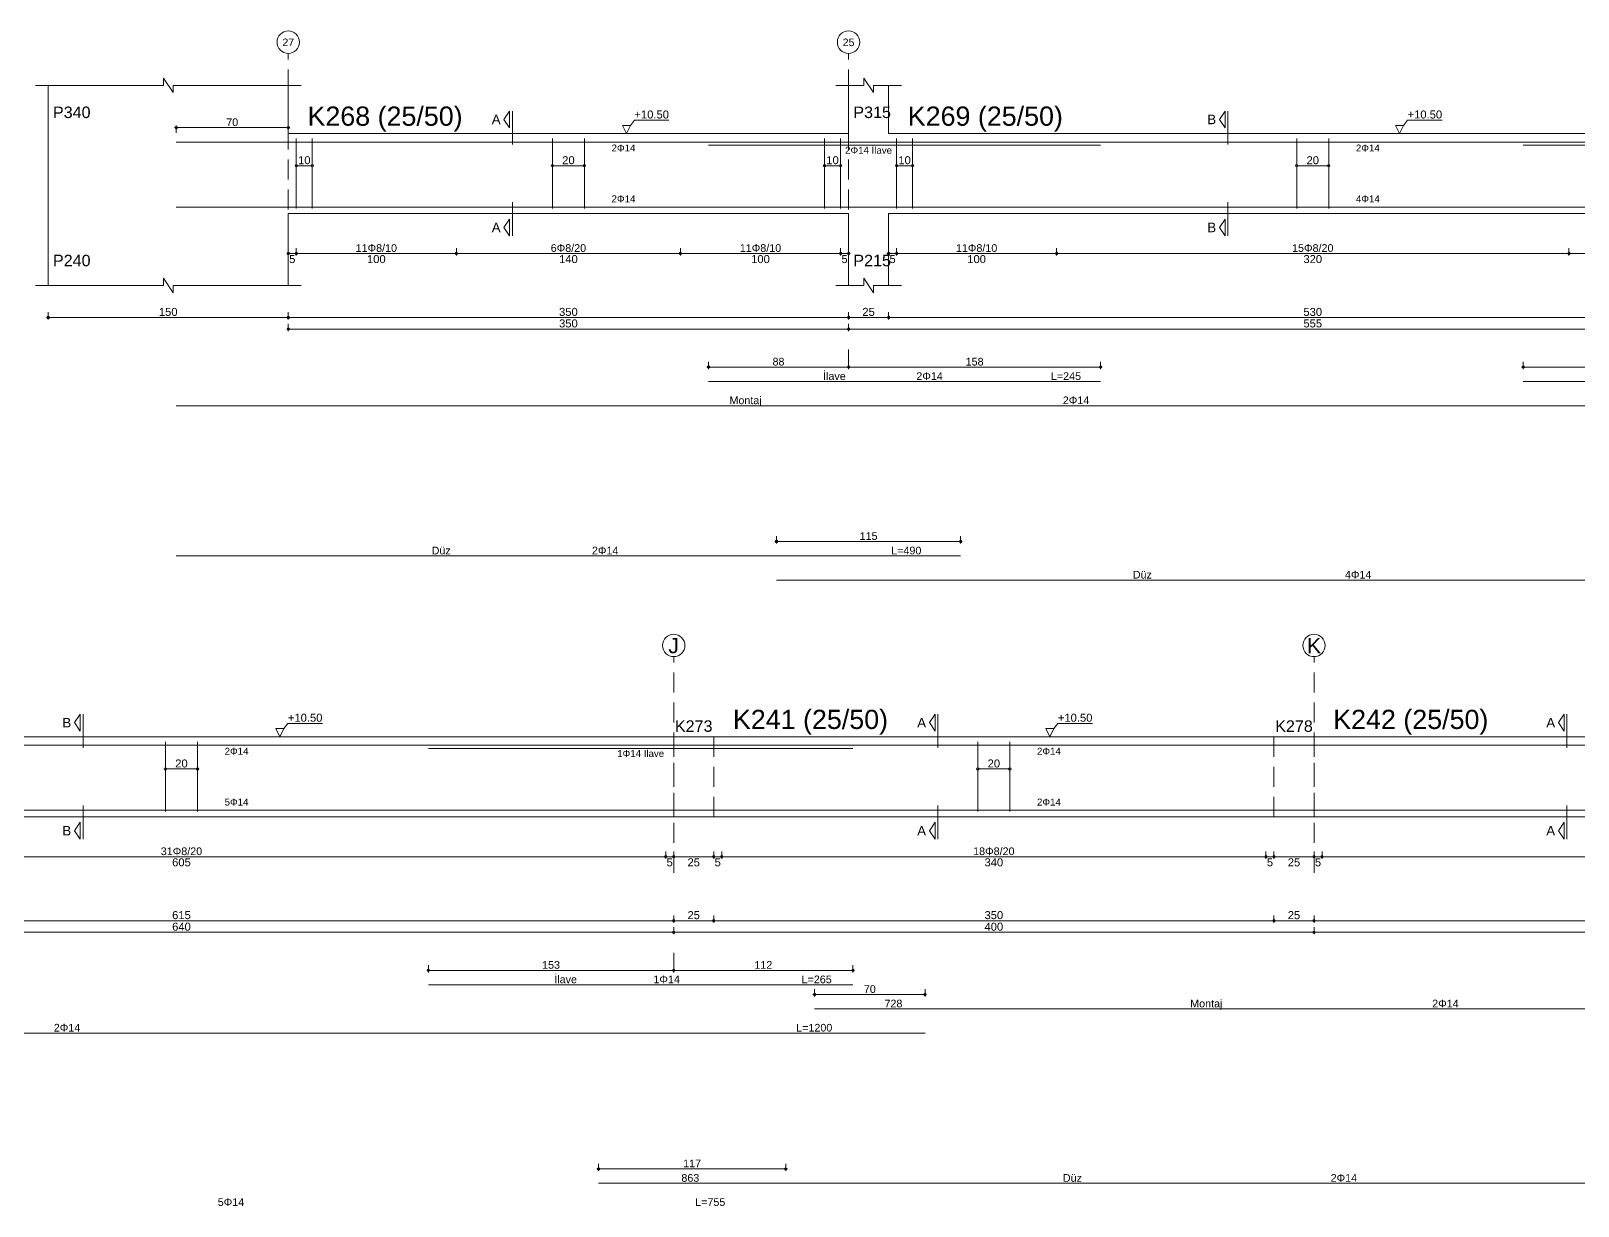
# Model space of a CAD drawing. Header units: millimetres. Extents: x 23801 to 80069, y 9628 to 14137.
# Drawn here: x 60387 to 61837, y 11297 to 12398 of the extents above; entities that cross this region are included whole.
import ezdxf

# ---------------------------------------------------------------- set-up
doc = ezdxf.new("R2010")
doc.units = ezdxf.units.MM
doc.linetypes.add('DASHDOT2', pattern=[12.7, 6.35, -3.175, 0, -3.175])
doc.linetypes.add('DASHED4', pattern=[18.75, 12.5, -6.25])
doc.layers.add('aks', color=251, linetype='DASHDOT2', lineweight=35)
for name, color, linetype in [('Donatı Topl. Uzun. Yazısı', 7, 'Continuous'), ('Donatı Uz. Yazısı', 7, 'Continuous'), ('Donatı Yazısı', 7, 'Continuous'), ('Donatı Çizgisi', 7, 'Continuous'), ('Kiriş', 7, 'Continuous'), ('Standart', 7, 'Continuous'), ('Ölçülendirme', 7, 'Continuous')]:
    doc.layers.add(name, color=color, linetype=linetype)
doc.styles.add('arial_1_18', font='arial.ttf', dxfattribs={"height": 0.2})

# ---------------------------------------------------------------- blocks, each defined once
blk = doc.blocks.new('IDE668Entity7478')
at = {"layer": 'aks', "color": 30, "linetype": 'DASHED4', "lineweight": 5}
for points in [[(18374.35, 2047), (18374.35, 2182)], [(18774.35, 2047), (18774.35, 2182)], [(18374.35, 1986), (18374.35, 1997)]]:
    blk.add_lwpolyline(points, dxfattribs=at)
at = {"layer": 'aks', "color": 1, "linetype": 'Continuous', "lineweight": 5}
for centre in [(18374.35, 2189), (18774.35, 2189)]:
    blk.add_circle(centre, 7, dxfattribs=at)
at = {"layer": 'Donatı Çizgisi', "color": 5, "linetype": 'Continuous', "lineweight": 5}
for points in [[(17373.34, 2126.6), (19190.35, 2126.6)], [(18056.85, 2085.2), (18056.85, 2128.8)], [(18076.85, 2085.2), (18076.85, 2128.8)], [(18564.35, 2085.2), (18564.35, 2128.8)], [(18584.35, 2085.2), (18584.35, 2128.8)], [(18221.1, 2124.6), (18486.35, 2124.6)], [(17373.34, 2086), (19190.35, 2086)], [(18221.1, 1977), (18486.35, 1977)], [(18462.35, 1961.9), (19190.35, 1961.9)], [(17373.34, 1946.8), (18531.34, 1946.8)], [(18327.35, 1852.95), (19190.35, 1852.95)]]:
    blk.add_lwpolyline(points, dxfattribs=at)
at = {"layer": 'Kiriş', "color": 1, "linetype": 'Continuous', "lineweight": 5}
for points in [[(17394.35, 2132), (19194.35, 2132)], [(17394.35, 2082), (19194.35, 2082)]]:
    blk.add_lwpolyline(points, dxfattribs=at)
at = {"layer": 'Kiriş', "color": 1, "linetype": 'DASHED4', "lineweight": 5}
for points in [[(18374.35, 2082), (18374.35, 2132)], [(18399.35, 2082), (18399.35, 2132)], [(18749.35, 2082), (18749.35, 2132)], [(18774.35, 2082), (18774.35, 2132)]]:
    blk.add_lwpolyline(points, dxfattribs=at)
at = {"layer": 'Ölçülendirme', "color": 1, "linetype": 'Continuous', "lineweight": 5}
for points in [[(18000.1, 2140.75), (18003.6, 2146)], [(18003.6, 2135.5), (18003.6, 2146)], [(18005.35, 2125), (18005.35, 2146)], [(18534.1, 2140.75), (18537.6, 2146)], [(18537.6, 2135.5), (18537.6, 2146)], [(18539.35, 2125), (18539.35, 2146)], [(18927.1, 2140.75), (18930.6, 2146)], [(18930.6, 2135.5), (18930.6, 2146)], [(18932.35, 2125), (18932.35, 2146)], [(18003.6, 2135.5), (18000.1, 2140.75)], [(18128.35, 2132), (18125.85, 2137)], [(18125.85, 2137), (18130.85, 2137)], [(18130.85, 2137), (18128.35, 2132)], [(18130.85, 2137), (18133.35, 2140.33)], [(18133.35, 2140.33), (18154.91, 2140.33)], [(18537.6, 2135.5), (18534.1, 2140.75)], [(18609.35, 2132), (18606.85, 2137)], [(18606.85, 2137), (18611.85, 2137)], [(18611.85, 2137), (18609.35, 2132)], [(18611.85, 2137), (18614.35, 2140.33)], [(18614.35, 2140.33), (18635.91, 2140.33)], [(18930.6, 2135.5), (18927.1, 2140.75)], [(18128.35, 2132), (18128.35, 2132)], [(18609.35, 2132), (18609.35, 2132)], [(18056.85, 2111.8), (18076.85, 2111.8)], [(18564.35, 2111.8), (18584.35, 2111.8)], [(18005.35, 2068), (18005.35, 2089)], [(18539.35, 2068), (18539.35, 2089)], [(18932.35, 2068), (18932.35, 2089)], [(18000.1, 2073.25), (18003.6, 2078.5)], [(18003.6, 2068), (18003.6, 2078.5)], [(18534.1, 2073.25), (18537.6, 2078.5)], [(18537.6, 2068), (18537.6, 2078.5)], [(18927.1, 2073.25), (18930.6, 2078.5)], [(18930.6, 2068), (18930.6, 2078.5)], [(18003.6, 2068), (18000.1, 2073.25)], [(18537.6, 2068), (18534.1, 2073.25)], [(18930.6, 2068), (18927.1, 2073.25)], [(18369.35, 2055.75), (18369.35, 2060.25)], [(18374.35, 2055.75), (18374.35, 2060.25)], [(18399.35, 2055.75), (18399.35, 2060.25)], [(18404.35, 2055.75), (18404.35, 2060.25)], [(18744.35, 2055.75), (18744.35, 2060.25)], [(18749.35, 2055.75), (18749.35, 2060.25)], [(18774.35, 2055.75), (18774.35, 2060.25)], [(18779.35, 2055.75), (18779.35, 2060.25)], [(17393.35, 2057), (19195.35, 2057)], [(18374.35, 2015.75), (18374.35, 2020.25)], [(18399.35, 2015.75), (18399.35, 2020.25)], [(18749.35, 2015.75), (18749.35, 2020.25)], [(18774.35, 2015.75), (18774.35, 2020.25)], [(17368.34, 2017), (19195.35, 2017)], [(18374.35, 2008.55), (18374.35, 2013.05)], [(18774.35, 2008.55), (18774.35, 2013.05)], [(17393.35, 2009.8), (19195.35, 2009.8)], [(18220.1, 1986), (18375.35, 1986)], [(18221.1, 1984.75), (18221.1, 1989.25)], [(18373.35, 1986), (18487.35, 1986)], [(18374.35, 1984.75), (18374.35, 1989.25)], [(18374.35, 1984.75), (18374.35, 1989.25)], [(18486.35, 1984.75), (18486.35, 1989.25)], [(18462.35, 1969.65), (18462.35, 1974.15)], [(18531.34, 1969.65), (18531.34, 1974.15)], [(18461.35, 1970.9), (18532.34, 1970.9)], [(18326.35, 1861.95), (18445.35, 1861.95)], [(18327.35, 1860.7), (18327.35, 1865.2)], [(18444.35, 1860.7), (18444.35, 1865.2)]]:
    blk.add_lwpolyline(points, dxfattribs=at)
for centre in [(18056.85, 2111.8), (18076.85, 2111.8), (18564.35, 2111.8), (18584.35, 2111.8), (18369.35, 2057), (18369.35, 2057), (18374.35, 2057), (18374.35, 2057), (18399.35, 2057), (18399.35, 2057), (18404.35, 2057), (18404.35, 2057), (18744.35, 2057), (18744.35, 2057), (18749.35, 2057), (18749.35, 2057), (18774.35, 2057), (18774.35, 2057), (18779.35, 2057), (18779.35, 2057), (18374.35, 2017), (18374.35, 2017), (18374.35, 2009.8), (18374.35, 2009.8), (18399.35, 2017), (18399.35, 2017), (18749.35, 2017), (18749.35, 2017), (18774.35, 2017), (18774.35, 2017), (18774.35, 2009.8), (18774.35, 2009.8), (18221.1, 1986), (18374.35, 1986), (18374.35, 1986), (18486.35, 1986), (18462.35, 1970.9), (18531.34, 1970.9), (18327.35, 1861.95), (18444.35, 1861.95)]:
    blk.add_circle(centre, 0.75, dxfattribs=at)
at = {"layer": 'aks', "color": 1, "linetype": 'Continuous', "lineweight": 5, "style": 'arial_1_18'}
for s, p in [('J', (18371.04, 2184.12)), ('K', (18769.94, 2184.12))]:
    blk.add_text(s, height=9.45, dxfattribs=at).set_placement(p)
at = {"layer": 'Donatı Topl. Uzun. Yazısı', "color": 1, "linetype": 'Continuous', "lineweight": 5, "style": 'arial_1_18'}
for s, p in [('L=265', (18454.25, 1977.96)), ('L=1200', (18450.88, 1947.76)), ('L=755', (18387.76, 1838.81))]:
    blk.add_text(s, height=4.8, dxfattribs=at).set_placement(p)
at = {"layer": 'Donatı Uz. Yazısı', "color": 1, "linetype": 'Continuous', "lineweight": 5, "style": 'arial_1_18'}
for s, p in [('728', (18506.03, 1962.86)), ('863', (18379.13, 1853.91))]:
    blk.add_text(s, height=4.8, dxfattribs=at).set_placement(p)
at = {"layer": 'Donatı Yazısı', "color": 5, "linetype": 'Continuous', "lineweight": 5, "style": 'arial_1_18'}
for s, p in [('2Φ14', (18093.81, 2120.72)), ('2Φ14', (18601.31, 2120.72)), ('5Φ14', (18093.81, 2088.96)), ('2Φ14', (18601.31, 2088.96))]:
    blk.add_text(s, height=4.32, rotation=360, dxfattribs=at).set_placement(p)
for s, height, p in [('1Φ14 İlave', 4.32, (18339.07, 2119.32)), ('1Φ14', 4.8, (18361.68, 1977.96)), ('2Φ14', 4.8, (18848.19, 1962.86)), ('2Φ14', 4.8, (17987.08, 1947.76)), ('2Φ14', 4.8, (18784.74, 1853.91)), ('5Φ14', 4.8, (18089.5, 1838.81))]:
    blk.add_text(s, height=height, dxfattribs=at).set_placement(p)
at = {"layer": 'Donatı Yazısı', "color": 1, "linetype": 'Continuous', "lineweight": 5, "style": 'arial_1_18'}
for s, p in [('İlave', (18299.76, 1977.96)), ('Montaj', (18697.02, 1962.86)), ('Düz', (18617.47, 1853.91))]:
    blk.add_text(s, height=4.8, dxfattribs=at).set_placement(p)
at = {"layer": 'Kiriş', "color": 1, "linetype": 'Continuous', "lineweight": 5, "style": 'arial_1_18'}
for s, height, p in [('K241 (25/50)', 12, (18411.35, 2136.8)), ('K242 (25/50)', 12, (18786.35, 2136.8)), ('K273', 7.2, (18375.1, 2135)), ('K278', 7.2, (18750.1, 2135))]:
    blk.add_text(s, height=height, dxfattribs=at).set_placement(p)
at = {"layer": 'Ölçülendirme', "color": 1, "linetype": 'Continuous', "lineweight": 5, "style": 'arial_1_18'}
for s, height, p in [('+10.50', 5, (18133.35, 2141.33)), ('+10.50', 5, (18614.35, 2141.33)), ('B', 5.95, (17992.45, 2137.77)), ('A', 5.95, (18526.45, 2137.77)), ('A', 5.95, (18919.45, 2137.77)), ('B', 5.95, (17992.45, 2070.27)), ('A', 5.95, (18526.45, 2070.27)), ('A', 5.95, (18919.45, 2070.27)), ('605', 5, (18061.02, 2051)), ('5', 5, (18369.9, 2051)), ('25', 5, (18382.96, 2051)), ('5', 5, (18399.9, 2051)), ('340', 5, (18568.52, 2051)), ('5', 5, (18744.9, 2051)), ('25', 5, (18757.96, 2051)), ('5', 5, (18774.9, 2051)), ('615', 5, (18061.02, 2018)), ('25', 5, (18382.96, 2018)), ('350', 5, (18568.52, 2018)), ('25', 5, (18757.96, 2018)), ('640', 5, (18061.02, 2010.8)), ('400', 5, (18568.52, 2010.8))]:
    blk.add_text(s, height=height, dxfattribs=at).set_placement(p)
for p in [(18062.96, 2112.76), (18570.46, 2112.76)]:
    blk.add_text('20', height=5, rotation=360, dxfattribs=at).set_placement(p)
at = {"layer": 'Ölçülendirme', "color": 5, "linetype": 'Continuous', "lineweight": 5, "style": 'arial_1_18'}
for s, p in [('31Φ8/20', (18053.92, 2058)), ('18Φ8/20', (18561.42, 2058)), ('153', (18292.13, 1987)), ('112', (18424.75, 1987)), ('70', (18493.12, 1971.9)), ('117', (18380.25, 1862.95))]:
    blk.add_text(s, height=4.8, dxfattribs=at).set_placement(p)
blk = doc.blocks.new('IDE668Entity7501')
at = {"layer": 'aks', "color": 30, "linetype": 'DASHED4', "lineweight": 5}
for points in [[(10628.24, 1663.75), (10628.24, 1798.75)], [(10978.24, 1663.75), (10978.24, 1798.75)], [(10978.24, 1602.75), (10978.24, 1613.75)]]:
    blk.add_lwpolyline(points, dxfattribs=at)
at = {"layer": 'aks', "color": 1, "linetype": 'Continuous', "lineweight": 5}
for centre in [(10628.24, 1805.75), (10978.24, 1805.75)]:
    blk.add_circle(centre, 7, dxfattribs=at)
at = {"layer": 'Donatı Çizgisi', "color": 5, "linetype": 'Continuous', "lineweight": 5}
for points in [[(10558.24, 1743.35), (11603.24, 1743.35)], [(10633.24, 1701.95), (10633.24, 1745.55)], [(10643.24, 1701.95), (10643.24, 1745.55)], [(10793.24, 1701.95), (10793.24, 1745.55)], [(10813.24, 1701.95), (10813.24, 1745.55)], [(10890.74, 1741.35), (11135.74, 1741.35)], [(10963.24, 1701.95), (10963.24, 1745.55)], [(10973.24, 1701.95), (10973.24, 1745.55)], [(11008.24, 1701.95), (11008.24, 1745.55)], [(11018.24, 1701.95), (11018.24, 1745.55)], [(11258.24, 1701.95), (11258.24, 1745.55)], [(11278.24, 1701.95), (11278.24, 1745.55)], [(11399.74, 1741.35), (11604.24, 1741.35)], [(10558.24, 1702.75), (11603.24, 1702.75)], [(10890.74, 1593.75), (11135.74, 1593.75)], [(11399.74, 1593.75), (11604.24, 1593.75)], [(10558.24, 1578.65), (11603.24, 1578.65)], [(10558.24, 1484.8), (11048.24, 1484.8)], [(10933.24, 1469.7), (11603.24, 1469.7)]]:
    blk.add_lwpolyline(points, dxfattribs=at)
at = {"layer": 'Kiriş', "color": 1, "linetype": 'Continuous', "lineweight": 5}
for points in [[(10470.24, 1778.75), (10550.24, 1778.75)], [(10478.24, 1653.75), (10478.24, 1778.75)], [(10550.24, 1778.75), (10550.24, 1783.25)], [(10556.24, 1774.25), (10550.24, 1783.25)], [(10556.24, 1774.25), (10556.24, 1778.75)], [(10556.24, 1778.75), (10636.24, 1778.75)], [(10628.24, 1748.75), (10628.24, 1778.75)], [(10970.24, 1778.75), (10987.74, 1778.75)], [(10978.24, 1748.75), (10978.24, 1778.75)], [(10987.74, 1778.75), (10987.74, 1783.25)], [(10993.74, 1774.25), (10987.74, 1783.25)], [(10993.74, 1778.75), (11011.24, 1778.75)], [(10993.74, 1774.25), (10993.74, 1778.75)], [(11003.24, 1748.75), (11003.24, 1778.75)], [(10628.24, 1748.75), (10978.24, 1748.75)], [(11003.24, 1748.75), (11533.24, 1748.75)], [(10628.24, 1698.75), (10978.24, 1698.75)], [(10628.24, 1653.75), (10628.24, 1698.75)], [(10978.24, 1653.75), (10978.24, 1698.75)], [(11003.24, 1698.75), (11533.24, 1698.75)], [(11003.24, 1653.75), (11003.24, 1698.75)], [(10470.24, 1653.75), (10550.24, 1653.75)], [(10556.24, 1649.25), (10550.24, 1658.25)], [(10550.24, 1653.75), (10550.24, 1658.25)], [(10556.24, 1653.75), (10636.24, 1653.75)], [(10556.24, 1649.25), (10556.24, 1653.75)], [(10970.24, 1653.75), (10987.74, 1653.75)], [(10993.74, 1649.25), (10987.74, 1658.25)], [(10987.74, 1653.75), (10987.74, 1658.25)], [(10993.74, 1653.75), (11011.24, 1653.75)], [(10993.74, 1649.25), (10993.74, 1653.75)]]:
    blk.add_lwpolyline(points, dxfattribs=at)
at = {"layer": 'Ölçülendirme', "color": 1, "linetype": 'Continuous', "lineweight": 5}
for points in [[(10762.99, 1757.5), (10766.49, 1762.75)], [(10766.49, 1752.25), (10766.49, 1762.75)], [(10768.24, 1741.75), (10768.24, 1762.75)], [(11209.99, 1757.5), (11213.49, 1762.75)], [(11213.49, 1752.25), (11213.49, 1762.75)], [(11215.24, 1741.75), (11215.24, 1762.75)], [(10557.24, 1752.35), (10629.24, 1752.35)], [(10558.24, 1749.1), (10558.24, 1753.6)], [(10628.24, 1749.1), (10628.24, 1753.6)], [(10766.49, 1752.25), (10762.99, 1757.5)], [(10839.49, 1748.75), (10836.99, 1753.75)], [(10836.99, 1753.75), (10841.99, 1753.75)], [(10841.99, 1753.75), (10839.49, 1748.75)], [(10841.99, 1753.75), (10844.49, 1757.08)], [(10844.49, 1757.08), (10866.05, 1757.08)], [(11213.49, 1752.25), (11209.99, 1757.5)], [(11322.49, 1748.75), (11319.99, 1753.75)], [(11319.99, 1753.75), (11324.99, 1753.75)], [(11324.99, 1753.75), (11322.49, 1748.75)], [(11324.99, 1753.75), (11327.49, 1757.08)], [(11327.49, 1757.08), (11349.05, 1757.08)], [(10839.49, 1748.75), (10839.49, 1748.75)], [(11322.49, 1748.75), (11322.49, 1748.75)], [(10633.24, 1728.55), (10643.24, 1728.55)], [(10793.24, 1728.55), (10813.24, 1728.55)], [(10963.24, 1728.55), (10973.24, 1728.55)], [(11008.24, 1728.55), (11018.24, 1728.55)], [(11258.24, 1728.55), (11278.24, 1728.55)], [(10768.24, 1684.75), (10768.24, 1705.75)], [(11215.24, 1684.75), (11215.24, 1705.75)], [(10762.99, 1690), (10766.49, 1695.25)], [(10766.49, 1684.75), (10766.49, 1695.25)], [(11209.99, 1690), (11213.49, 1695.25)], [(11213.49, 1684.75), (11213.49, 1695.25)], [(10766.49, 1684.75), (10762.99, 1690)], [(11213.49, 1684.75), (11209.99, 1690)], [(10627.24, 1673.75), (10979.24, 1673.75)], [(10628.24, 1672.5), (10628.24, 1677)], [(10633.24, 1672.5), (10633.24, 1677)], [(10733.24, 1672.5), (10733.24, 1677)], [(10873.24, 1672.5), (10873.24, 1677)], [(10973.24, 1672.5), (10973.24, 1677)], [(10978.24, 1672.5), (10978.24, 1677)], [(11002.24, 1673.75), (11534.24, 1673.75)], [(11003.24, 1672.5), (11003.24, 1677)], [(11008.24, 1672.5), (11008.24, 1677)], [(11108.24, 1672.5), (11108.24, 1677)], [(11428.24, 1672.5), (11428.24, 1677)], [(10477.24, 1633.75), (11789.24, 1633.75)], [(10478.24, 1632.5), (10478.24, 1637)], [(10628.24, 1632.5), (10628.24, 1637)], [(10978.24, 1632.5), (10978.24, 1637)], [(11003.24, 1632.5), (11003.24, 1637)], [(10627.24, 1626.55), (11534.24, 1626.55)], [(10628.24, 1625.3), (10628.24, 1629.8)], [(10978.24, 1625.3), (10978.24, 1629.8)], [(10890.74, 1601.5), (10890.74, 1606)], [(10978.24, 1601.5), (10978.24, 1606)], [(10978.24, 1601.5), (10978.24, 1606)], [(11135.74, 1601.5), (11135.74, 1606)], [(11399.74, 1601.5), (11399.74, 1606)], [(10889.74, 1602.75), (10979.24, 1602.75)], [(10977.24, 1602.75), (11136.74, 1602.75)], [(11398.74, 1602.75), (11534.24, 1602.75)], [(10932.24, 1493.8), (11049.24, 1493.8)], [(10933.24, 1492.55), (10933.24, 1497.05)], [(11048.24, 1492.55), (11048.24, 1497.05)]]:
    blk.add_lwpolyline(points, dxfattribs=at)
for centre in [(10558.24, 1752.35), (10628.24, 1752.35), (10633.24, 1728.55), (10643.24, 1728.55), (10793.24, 1728.55), (10813.24, 1728.55), (10963.24, 1728.55), (10973.24, 1728.55), (11008.24, 1728.55), (11018.24, 1728.55), (11258.24, 1728.55), (11278.24, 1728.55), (10628.24, 1673.75), (10633.24, 1673.75), (10633.24, 1673.75), (10733.24, 1673.75), (10733.24, 1673.75), (10873.24, 1673.75), (10873.24, 1673.75), (10973.24, 1673.75), (10973.24, 1673.75), (10978.24, 1673.75), (11003.24, 1673.75), (11008.24, 1673.75), (11008.24, 1673.75), (11108.24, 1673.75), (11108.24, 1673.75), (11428.24, 1673.75), (11428.24, 1673.75), (10478.24, 1633.75), (10628.24, 1633.75), (10628.24, 1633.75), (10978.24, 1633.75), (10978.24, 1633.75), (11003.24, 1633.75), (11003.24, 1633.75), (10628.24, 1626.55), (10978.24, 1626.55), (10978.24, 1626.55), (10890.74, 1602.75), (10978.24, 1602.75), (10978.24, 1602.75), (11135.74, 1602.75), (11399.74, 1602.75), (10933.24, 1493.8), (11048.24, 1493.8)]:
    blk.add_circle(centre, 0.75, dxfattribs=at)
at = {"layer": 'aks', "color": 1, "linetype": 'Continuous', "lineweight": 5, "style": 'arial_1_18'}
for s, p in [('27', (10624.57, 1803.31)), ('25', (10974.57, 1803.31))]:
    blk.add_text(s, height=4.725, dxfattribs=at).set_placement(p)
at = {"layer": 'Donatı Topl. Uzun. Yazısı', "color": 1, "linetype": 'Continuous', "lineweight": 5, "style": 'arial_1_18'}
for s, p in [('L=245', (11104.66, 1594.71)), ('L=490', (11004.91, 1485.76))]:
    blk.add_text(s, height=4.8, dxfattribs=at).set_placement(p)
at = {"layer": 'Donatı Yazısı', "color": 5, "linetype": 'Continuous', "lineweight": 5, "style": 'arial_1_18'}
for s, p in [('2Φ14', (10830.2, 1737.47)), ('2Φ14', (11295.2, 1737.47)), ('2Φ14', (10830.2, 1705.71)), ('4Φ14', (11295.2, 1705.71))]:
    blk.add_text(s, height=4.32, rotation=360, dxfattribs=at).set_placement(p)
for s, height, p in [('2Φ14 İlave', 4.32, (10976.08, 1736.07)), ('2Φ14', 4.8, (11020.59, 1594.71)), ('2Φ14', 4.8, (11112.09, 1579.61)), ('2Φ14', 4.8, (10817.94, 1485.76)), ('4Φ14', 4.8, (11288.34, 1470.66))]:
    blk.add_text(s, height=height, dxfattribs=at).set_placement(p)
at = {"layer": 'Donatı Yazısı', "color": 1, "linetype": 'Continuous', "lineweight": 5, "style": 'arial_1_18'}
for s, p in [('İlave', (10962.32, 1594.71)), ('Montaj', (10903.86, 1579.61)), ('Düz', (10717.82, 1485.76)), ('Düz', (11155.82, 1470.66))]:
    blk.add_text(s, height=4.8, dxfattribs=at).set_placement(p)
at = {"layer": 'Kiriş', "color": 1, "linetype": 'Continuous', "lineweight": 5, "style": 'arial_1_18'}
for s, height, p in [('P340', 7.2, (10481.24, 1758.35)), ('K268 (25/50)', 12, (10640.24, 1753.55)), ('P315', 7.2, (10981.24, 1758.35)), ('K269 (25/50)', 12, (11015.24, 1753.55)), ('P240', 7.2, (10481.24, 1665.75)), ('P215', 7.2, (10981.24, 1665.75))]:
    blk.add_text(s, height=height, dxfattribs=at).set_placement(p)
at = {"layer": 'Ölçülendirme', "color": 1, "linetype": 'Continuous', "lineweight": 5, "style": 'arial_1_18'}
for s, height, p in [('A', 5.95, (10755.35, 1754.52)), ('+10.50', 5, (10844.49, 1758.08)), ('B', 5.95, (11202.35, 1754.52)), ('+10.50', 5, (11327.49, 1758.08)), ('70', 4.8, (10589.51, 1753.35)), ('A', 5.95, (10755.35, 1687.02)), ('B', 5.95, (11202.35, 1687.02)), ('5', 5, (10628.8, 1667.75)), ('100', 5, (10677.41, 1667.75)), ('140', 5, (10797.41, 1667.75)), ('100', 5, (10917.41, 1667.75)), ('5', 5, (10973.8, 1667.75)), ('5', 5, (11003.8, 1667.75)), ('100', 5, (11052.41, 1667.75)), ('320', 5, (11262.41, 1667.75)), ('150', 5, (10547.41, 1634.75)), ('350', 5, (10797.41, 1634.75)), ('25', 5, (10986.86, 1634.75)), ('530', 5, (11262.41, 1634.75)), ('350', 5, (10797.41, 1627.55)), ('555', 5, (11262.41, 1627.55))]:
    blk.add_text(s, height=height, dxfattribs=at).set_placement(p)
for s, p in [('10', (10634.36, 1729.51)), ('20', (10799.36, 1729.51)), ('10', (10964.35, 1729.51)), ('10', (11009.36, 1729.51)), ('20', (11264.36, 1729.51))]:
    blk.add_text(s, height=5, rotation=360, dxfattribs=at).set_placement(p)
at = {"layer": 'Ölçülendirme', "color": 5, "linetype": 'Continuous', "lineweight": 5, "style": 'arial_1_18'}
for s, p in [('11Φ8/10', (10670.31, 1674.75)), ('6Φ8/20', (10792.18, 1674.75)), ('11Φ8/10', (10910.31, 1674.75)), ('11Φ8/10', (11045.31, 1674.75)), ('15Φ8/20', (11255.31, 1674.75)), ('88', (10930.76, 1603.75)), ('158', (11051.4, 1603.75)), ('115', (10985.15, 1494.8))]:
    blk.add_text(s, height=4.8, dxfattribs=at).set_placement(p)

msp = doc.modelspace()

# ---------------------------------------------------------------- block references
at = {"layer": 'Standart', "xscale": 1.5, "yscale": 1.5, "zscale": 1.5}
for name, p in [('IDE668Entity7501', (44686.2, 9678.8)), ('IDE668Entity7478', (33428.2, 8538.6))]:
    msp.add_blockref(name, p, dxfattribs=at)

doc.saveas('drawing.dxf')
